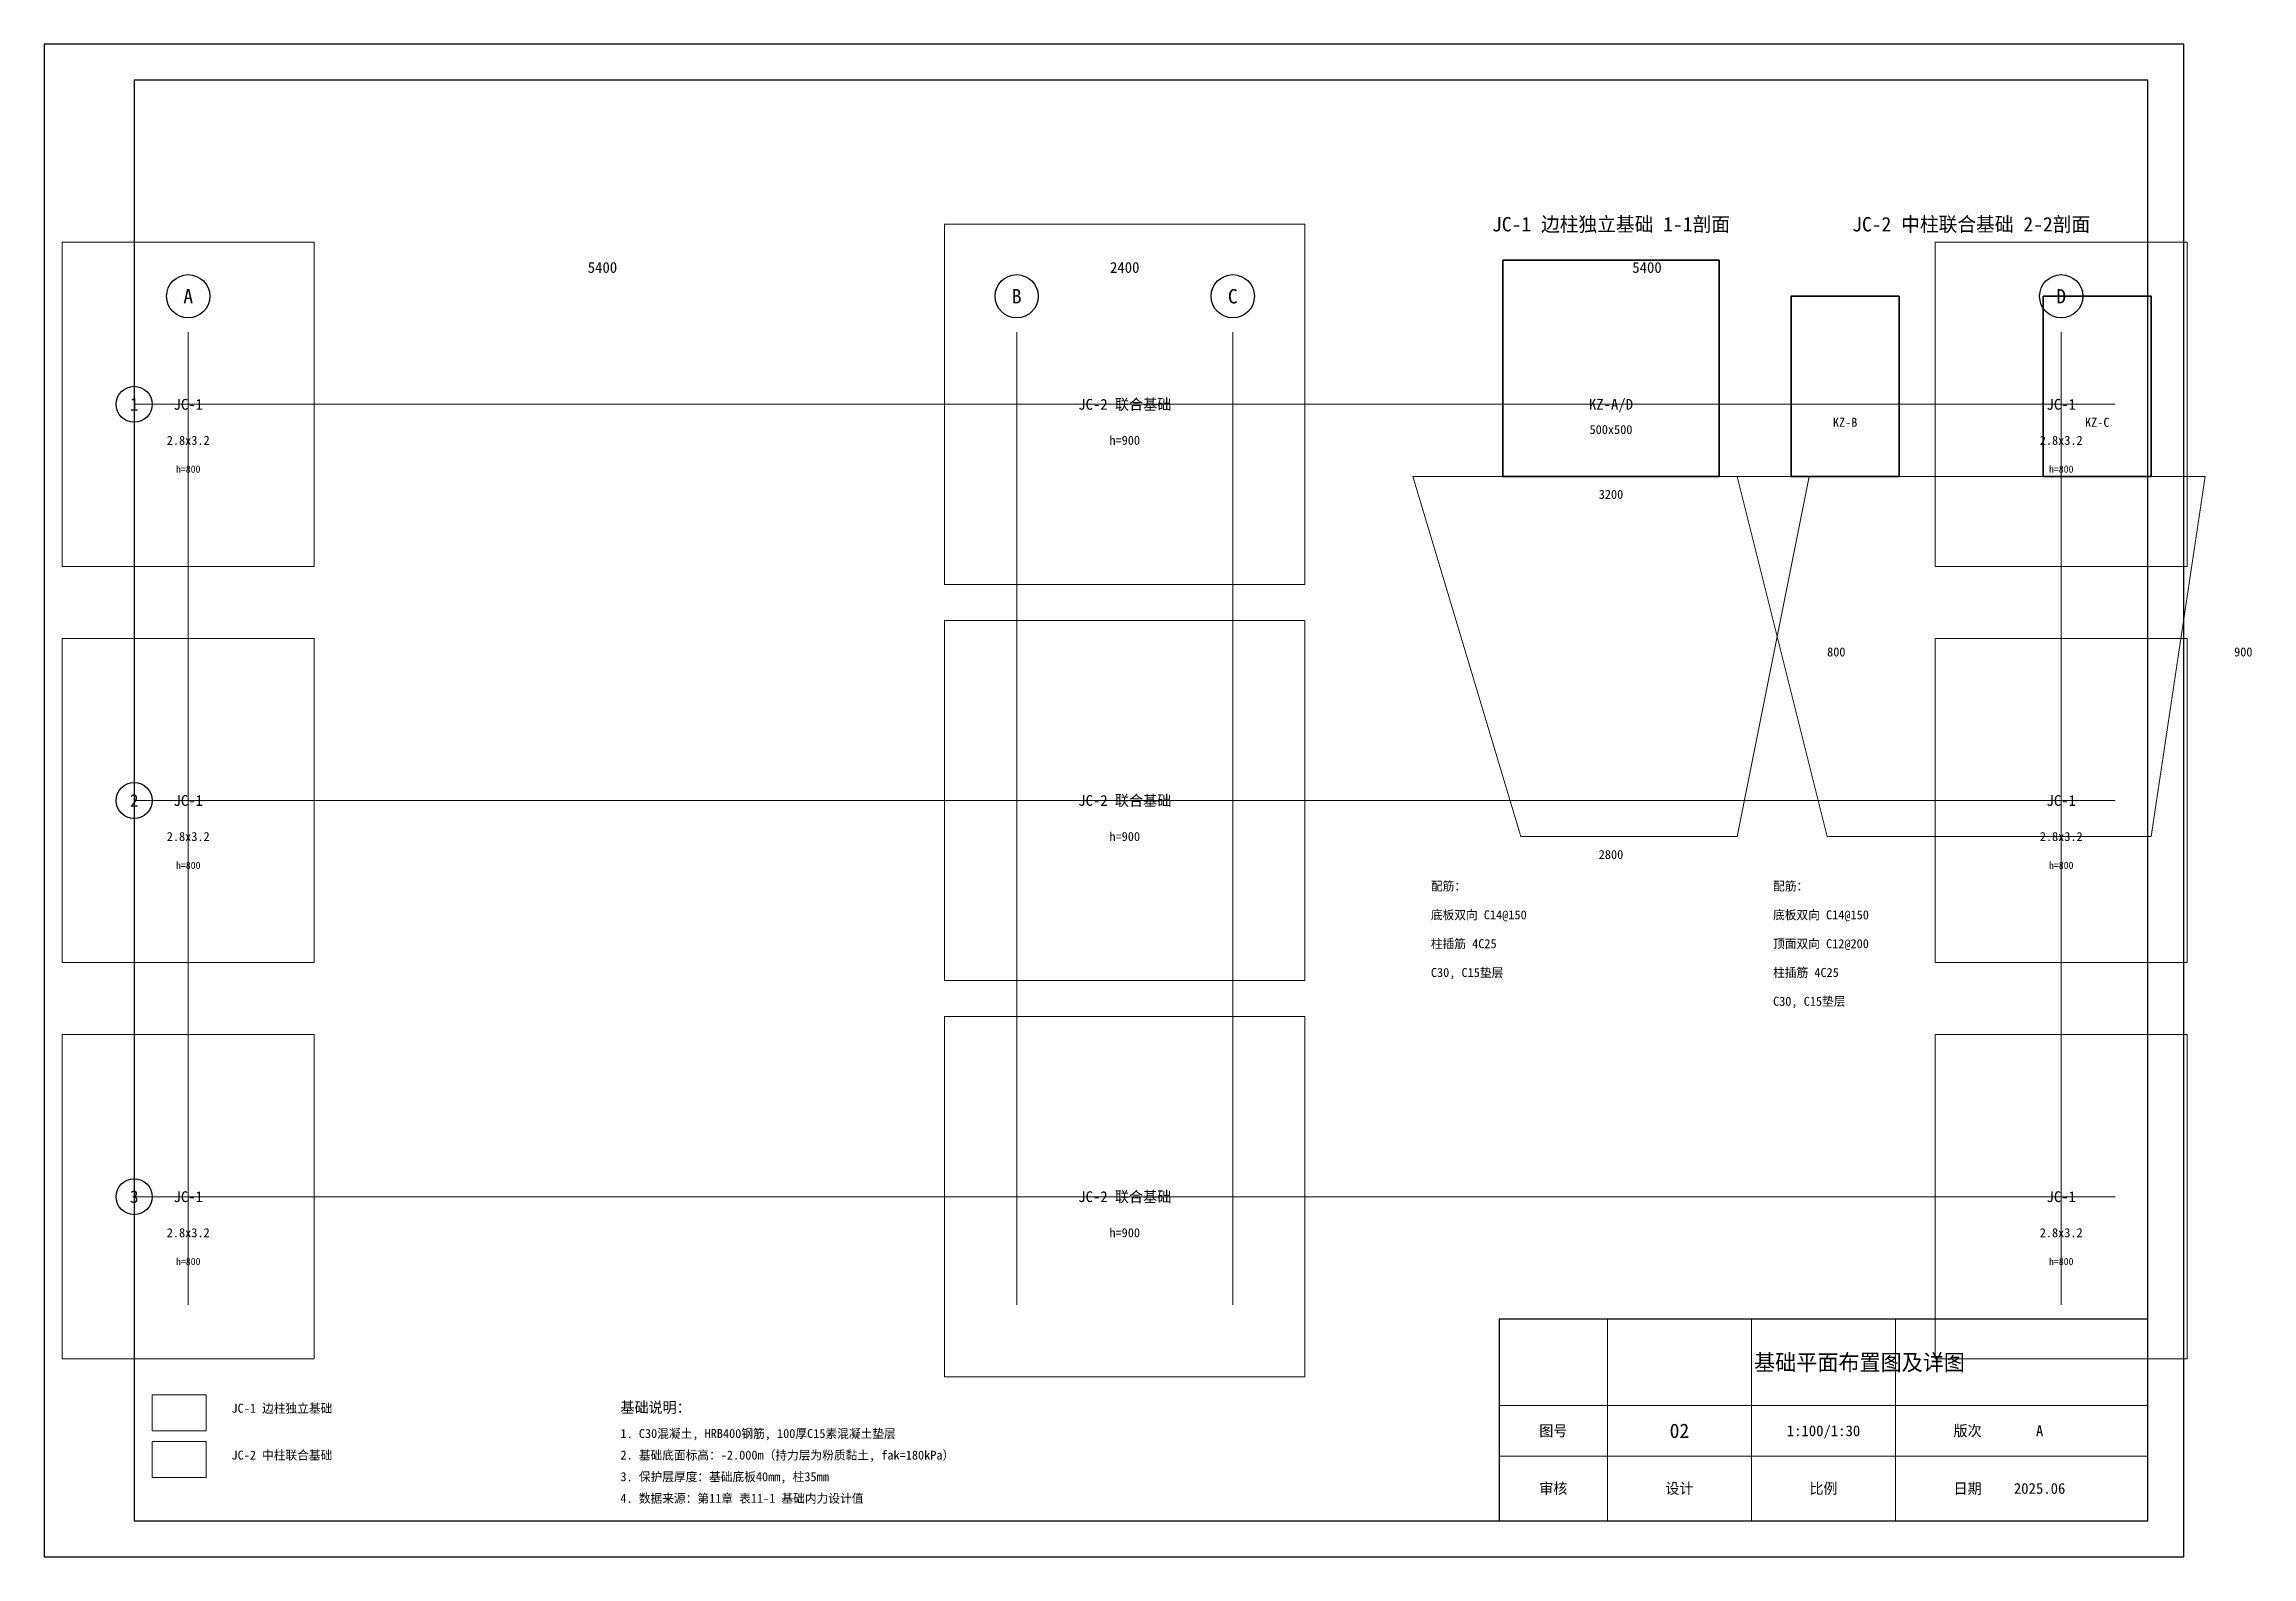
# Model space of a CAD drawing. Header units: metres. Extents: x 0 to 613, y 0 to 420.
import ezdxf
from ezdxf.enums import TextEntityAlignment as Align

# ---------------------------------------------------------------- set-up
doc = ezdxf.new("R2010")
doc.units = ezdxf.units.M
for name, color, linetype, lineweight in [('AXIS', 1, 'Continuous', 13), ('COLUMN', 7, 'Continuous', 35), ('DIM', 3, 'Continuous', 13), ('HATCH', 8, 'Continuous', 13), ('REBAR', 1, 'Continuous', 25), ('TEXT', 7, 'Continuous', 18), ('THIN', 8, 'Continuous', 5), ('TITLE', 7, 'Continuous', 25)]:
    doc.layers.add(name, color=color, linetype=linetype, lineweight=lineweight)

msp = doc.modelspace()

# ---------------------------------------------------------------- linework, layer by layer
at = {"layer": 'AXIS'}
for p, q in [((40, 70), (40, 340)), ((270, 70), (270, 340)), ((330, 70), (330, 340)), ((560, 70), (560, 340)), ((25, 320), (575, 320)), ((25, 210), (575, 210)), ((25, 100), (575, 100))]:
    msp.add_line(p, q, dxfattribs=at)
at = {"layer": 'COLUMN', "color": 1}
msp.add_lwpolyline([(405, 300), (465, 300), (465, 360), (405, 360), (405, 300)], dxfattribs=at)
at = {"layer": 'COLUMN', "color": 5}
for points in [[(485, 300), (515, 300), (515, 350), (485, 350), (485, 300)], [(555, 300), (585, 300), (585, 350), (555, 350), (555, 300)]]:
    msp.add_lwpolyline(points, dxfattribs=at)
at = {"layer": 'HATCH', "color": 5}
for points in [[(250, 270), (350, 270), (350, 370), (250, 370), (250, 270)], [(470, 300), (600, 300), (585, 200), (495, 200), (470, 300)], [(250, 160), (350, 160), (350, 260), (250, 260), (250, 160)], [(250, 50), (350, 50), (350, 150), (250, 150), (250, 50)], [(30, 22), (45, 22), (45, 32), (30, 32), (30, 22)]]:
    msp.add_lwpolyline(points, dxfattribs=at)
at = {"layer": 'HATCH', "color": 1}
for points in [[(5, 275), (75, 275), (75, 365), (5, 365), (5, 275)], [(525, 275), (595, 275), (595, 365), (525, 365), (525, 275)], [(380, 300), (490, 300), (470, 200), (410, 200), (380, 300)], [(5, 165), (75, 165), (75, 255), (5, 255), (5, 165)], [(525, 165), (595, 165), (595, 255), (525, 255), (525, 165)], [(5, 55), (75, 55), (75, 145), (5, 145), (5, 55)], [(525, 55), (595, 55), (595, 145), (525, 145), (525, 55)], [(30, 35), (45, 35), (45, 45), (30, 45), (30, 35)]]:
    msp.add_lwpolyline(points, dxfattribs=at)
at = {"layer": 'THIN'}
for p, q in [((434, 10), (434, 66)), ((474, 10), (474, 66)), ((514, 10), (514, 66)), ((404, 42), (584, 42)), ((404, 28), (584, 28))]:
    msp.add_line(p, q, dxfattribs=at)
at = {"layer": 'TITLE'}
for points in [[(0, 0), (594, 0), (594, 420), (0, 420), (0, 0)], [(25, 10), (584, 10), (584, 410), (25, 410), (25, 10)], [(404, 10), (584, 10), (584, 66), (404, 66), (404, 10)]]:
    msp.add_lwpolyline(points, dxfattribs=at)
for centre, radius in [((40, 350), 6), ((270, 350), 6), ((330, 350), 6), ((560, 350), 6), ((25, 320), 5), ((25, 210), 5), ((25, 100), 5)]:
    msp.add_circle(centre, radius, dxfattribs=at)

# ---------------------------------------------------------------- texts
at = {"layer": 'DIM'}
for s, height, p in [('5400', 3, (155, 358)), ('2400', 3, (300, 358)), ('5400', 3, (445, 358)), ('3200', 2.5, (435, 295)), ('2800', 2.5, (435, 195))]:
    msp.add_text(s, height=height, dxfattribs=at).set_placement(p, align=Align.MIDDLE_CENTER)
msp.add_text('800', height=2.5, dxfattribs=at).set_placement((495, 250))
at = {"layer": 'DIM', "color": 5}
msp.add_text('900', height=2.5, dxfattribs=at).set_placement((608, 250))
at = {"layer": 'REBAR', "color": 1}
for s, p in [('配筋：', (385, 185)), ('底板双向 C14@150', (385, 177)), ('柱插筋 4C25', (385, 169)), ('C30, C15垫层', (385, 161))]:
    msp.add_text(s, height=2.5, dxfattribs=at).set_placement(p)
at = {"layer": 'REBAR', "color": 5}
for s, p in [('配筋：', (480, 185)), ('底板双向 C14@150', (480, 177)), ('顶面双向 C12@200', (480, 169)), ('柱插筋 4C25', (480, 161)), ('C30, C15垫层', (480, 153))]:
    msp.add_text(s, height=2.5, dxfattribs=at).set_placement(p)
at = {"layer": 'TEXT', "color": 1}
for s, height, p in [('JC-1', 3, (40, 320)), ('KZ-A/D', 3, (435, 320)), ('JC-1', 3, (560, 320)), ('500x500', 2.5, (435, 313)), ('2.8x3.2', 2.5, (40, 310)), ('2.8x3.2', 2.5, (560, 310)), ('JC-1', 3, (40, 210)), ('JC-1', 3, (560, 210)), ('2.8x3.2', 2.5, (40, 200)), ('2.8x3.2', 2.5, (560, 200)), ('JC-1', 3, (40, 100)), ('JC-1', 3, (560, 100)), ('2.8x3.2', 2.5, (40, 90)), ('2.8x3.2', 2.5, (560, 90))]:
    msp.add_text(s, height=height, dxfattribs=at).set_placement(p, align=Align.MIDDLE_CENTER)
at = {"layer": 'TEXT', "color": 5}
for s, height, p in [('JC-2 联合基础', 3, (300, 320)), ('KZ-B', 2.5, (500, 315)), ('KZ-C', 2.5, (570, 315)), ('JC-2 联合基础', 3, (300, 210)), ('JC-2 联合基础', 3, (300, 100))]:
    msp.add_text(s, height=height, dxfattribs=at).set_placement(p, align=Align.MIDDLE_CENTER)
at = {"layer": 'TEXT', "color": 8}
for s, height, p in [('h=900', 2.5, (300, 310)), ('h=800', 2, (40, 302)), ('h=800', 2, (560, 302)), ('h=900', 2.5, (300, 200)), ('h=800', 2, (40, 192)), ('h=800', 2, (560, 192)), ('h=900', 2.5, (300, 90)), ('h=800', 2, (40, 82)), ('h=800', 2, (560, 82))]:
    msp.add_text(s, height=height, dxfattribs=at).set_placement(p, align=Align.MIDDLE_CENTER)
at = {"layer": 'TEXT'}
for s, height, p in [('基础说明：', 3, (160, 40)), ('JC-1 边柱独立基础', 2.5, (52, 40)), ('1. C30混凝土, HRB400钢筋, 100厚C15素混凝土垫层', 2.5, (160, 33)), ('JC-2 中柱联合基础', 2.5, (52, 27)), ('2. 基础底面标高：-2.000m（持力层为粉质黏土, fak=180kPa）', 2.5, (160, 27)), ('3. 保护层厚度：基础底板40mm, 柱35mm', 2.5, (160, 21))]:
    msp.add_text(s, height=height, dxfattribs=at).set_placement(p)
at = {"layer": 'TEXT', "color": 8}
msp.add_text('4. 数据来源：第11章 表11-1 基础内力设计值', height=2.5, dxfattribs=at).set_placement((160, 15))
at = {"layer": 'TITLE'}
for s, height, p in [('JC-1 边柱独立基础 1-1剖面', 4, (435, 370)), ('JC-2 中柱联合基础 2-2剖面', 4, (535, 370)), ('A', 4, (40, 350)), ('B', 4, (270, 350)), ('C', 4, (330, 350)), ('D', 4, (560, 350)), ('1', 3.5, (25, 320)), ('2', 3.5, (25, 210)), ('3', 3.5, (25, 100)), ('基础平面布置图及详图', 4.5, (504, 54)), ('02', 4, (454, 35)), ('版次', 3, (534, 35)), ('图号', 3, (419, 35)), ('1:100/1:30', 3, (494, 35)), ('A', 3, (554, 35)), ('审核', 3, (419, 19)), ('设计', 3, (454, 19)), ('比例', 3, (494, 19)), ('日期', 3, (534, 19)), ('2025.06', 3, (554, 19))]:
    msp.add_text(s, height=height, dxfattribs=at).set_placement(p, align=Align.MIDDLE_CENTER)

doc.saveas('drawing.dxf')
